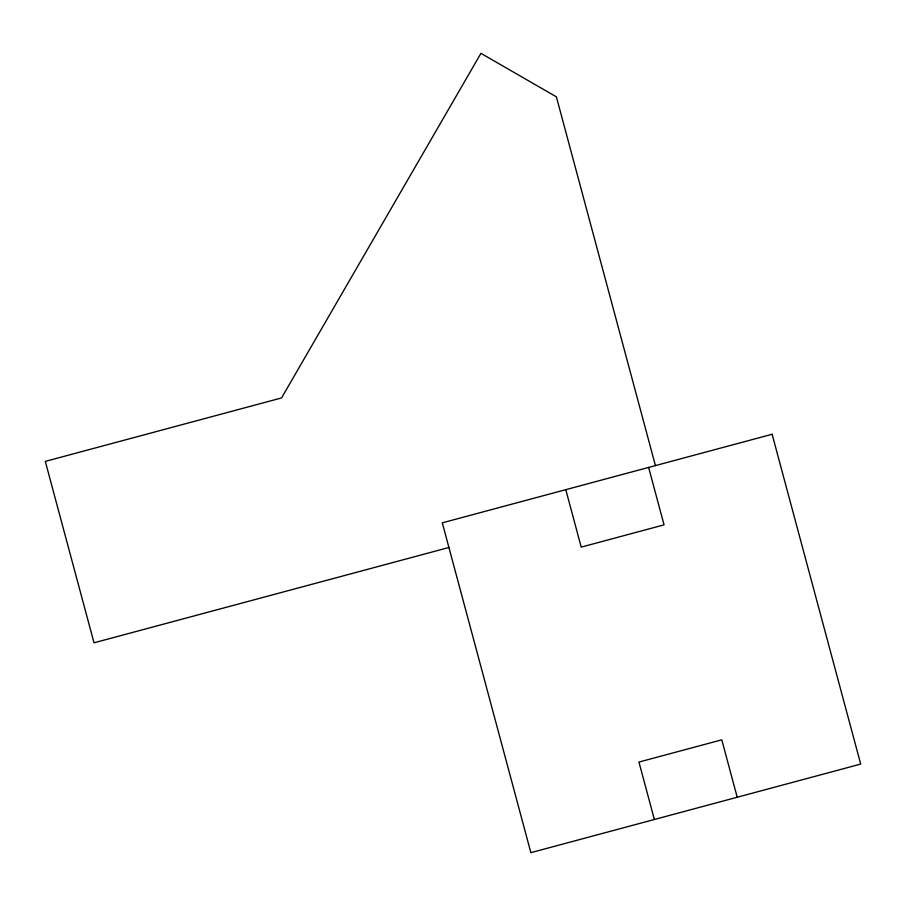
<?xml version="1.0" encoding="UTF-8"?>
<svg xmlns="http://www.w3.org/2000/svg" width="906" height="906" viewBox="0 0 906 906"><rect width="100%" height="100%" fill="white"/><g stroke="black" fill="none" stroke-linecap="round" stroke-linejoin="round"><path stroke-width="1.36" d="M448.912 547.496L94.02 642.807L45.3 461.392L281.551 397.938L480.939 53.341L556.386 96.84L655.434 465.593M648.628 467.428L664.053 524.857L581.21 547.111L565.786 489.67M737.212 797.246L721.788 739.817L638.945 762.059L654.37 819.5M772.116 434.257L442.298 522.841L530.871 852.659L860.7 764.086L772.116 434.257"/></g></svg>
